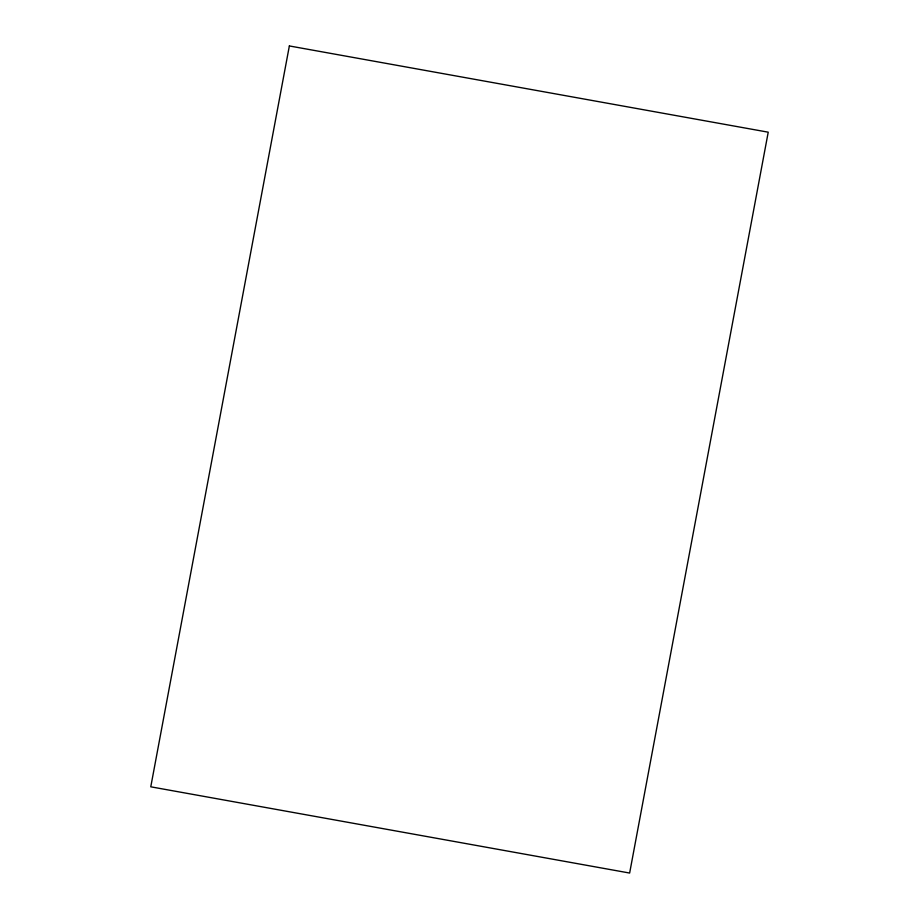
<?xml version="1.0" encoding="UTF-8"?>
<svg xmlns="http://www.w3.org/2000/svg" width="919" height="919" viewBox="0 0 919 919"><rect width="100%" height="100%" fill="white"/><g stroke="black" fill="none" stroke-linecap="round" stroke-linejoin="round"><path stroke-width="1.38" d="M289.359 45.95L150.773 786.813L629.641 873.05L768.227 132.187L289.359 45.95"/></g></svg>
